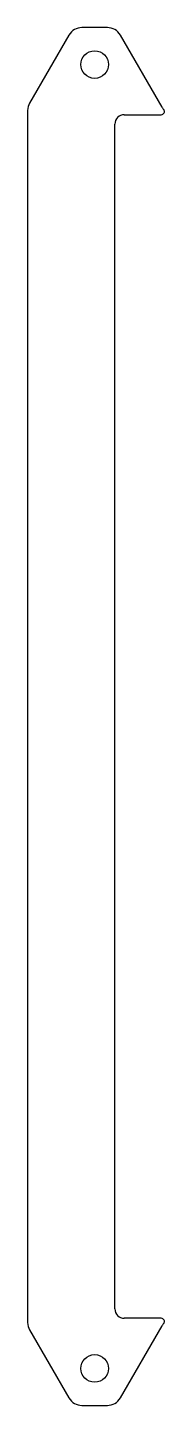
# Model space of a CAD drawing. Header units: millimetres. Extents: x -79 to -68, y -55 to 55.
import ezdxf

# ---------------------------------------------------------------- set-up
doc = ezdxf.new("R2010")
doc.units = ezdxf.units.MM

msp = doc.modelspace()

# ---------------------------------------------------------------- linework, layer by layer
at = {"color": 7, "linetype": 'Continuous', "lineweight": 25}
for p, q in [((-72.41, 54.95), (-74.43, 54.95)), ((-75.47, 54.35), (-78.6, 48.93)), ((-68.05, 48.6), (-71.37, 54.35)), ((-78.76, 48.33), (-78.76, -48.33)), ((-71.06, 48), (-68.11, 48)), ((-71.81, -47.25), (-71.81, 47.25)), ((-68.11, -48), (-71.06, -48)), ((-78.6, -48.93), (-75.47, -54.35)), ((-71.37, -54.35), (-68.05, -48.6)), ((-74.43, -54.95), (-72.41, -54.95))]:
    msp.add_line(p, q, dxfattribs=at)
for centre in [(-73.42, 52), (-73.42, -52)]:
    msp.add_circle(centre, 1.1, dxfattribs=at)
for centre, radius, start, end in [((-74.43, 53.75), 1.2, 90, 150), ((-72.41, 53.75), 1.2, 30, 90), ((-77.56, 48.33), 1.2, 150, 180), ((-68.11, 48.25), 0.25, 270, 38.9448), ((-66.75, 49.35), 1.5, 210, 218.9448), ((-71.06, 47.25), 0.75, 90, 180), ((-71.06, -47.25), 0.75, 180, 270), ((-77.56, -48.33), 1.2, 180, 210), ((-68.11, -48.25), 0.25, 321.0552, 90), ((-66.75, -49.35), 1.5, 141.0552, 150), ((-74.43, -53.75), 1.2, 210, 270), ((-72.41, -53.75), 1.2, 270, 330)]:
    msp.add_arc(centre, radius, start, end, dxfattribs=at)

doc.saveas('drawing.dxf')
